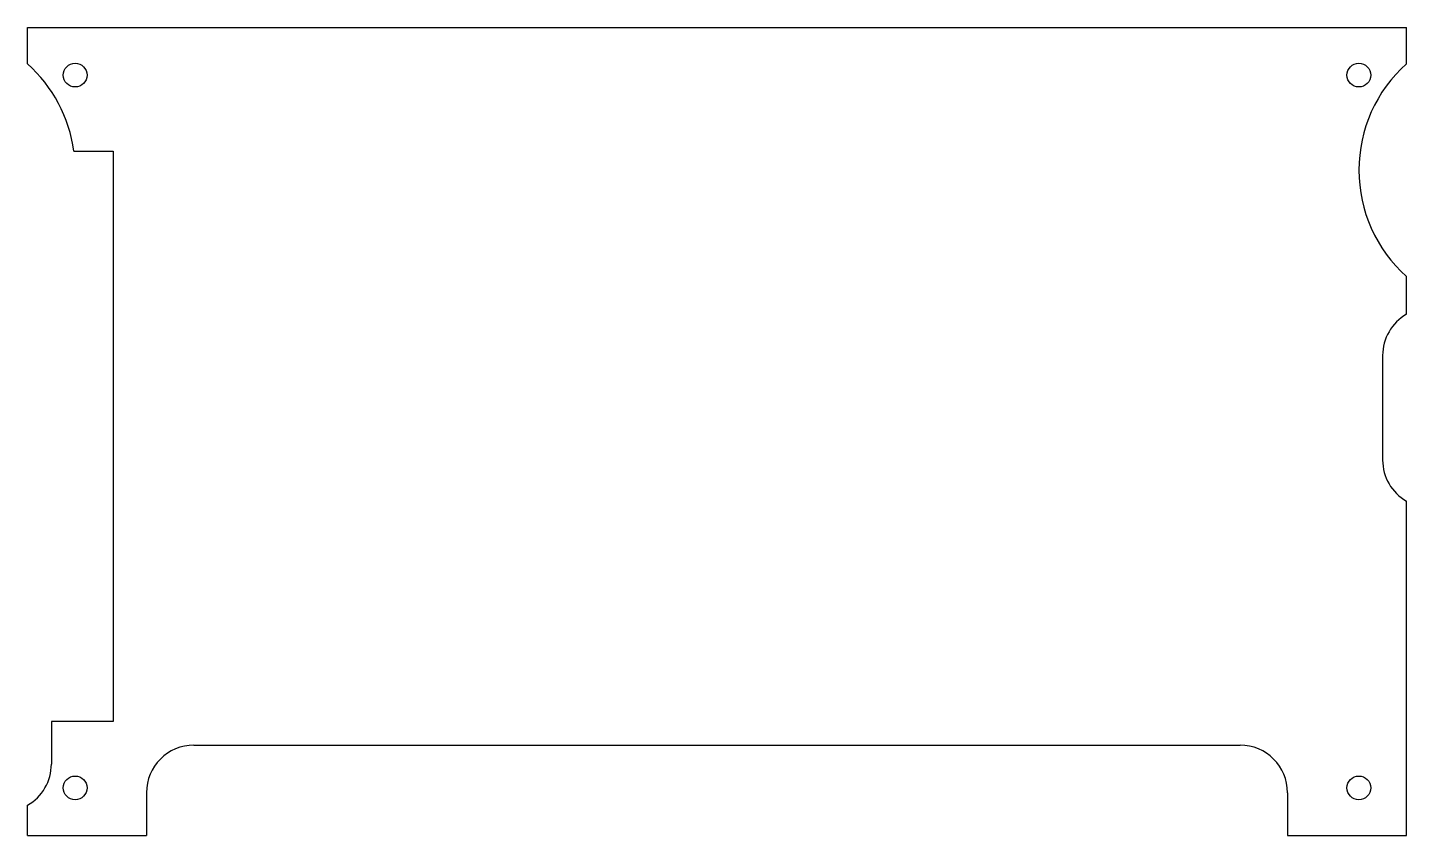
# Model space of a CAD drawing. Extents: x 0 to 145, y 0 to 85.
import ezdxf

# ---------------------------------------------------------------- set-up
doc = ezdxf.new("R2010")
doc.units = 0
doc.header["$MEASUREMENT"] = 0
doc.layers.add('VISIBLE', color=7, linetype='CONTINUOUS')

msp = doc.modelspace()

# ---------------------------------------------------------------- linework, layer by layer
at = {"layer": 'VISIBLE'}
for p, q in [((0, 85), (145, 85)), ((0, 81.18), (0, 85)), ((145, 81.18), (145, 85)), ((4.87, 72), (9, 72)), ((9, 72), (9, 12)), ((145, 54.83), (145, 58.82)), ((142.5, 50.5), (142.5, 39.5)), ((145, 0), (145, 35.17)), ((9, 12), (2.5, 12)), ((2.5, 12), (2.5, 7.5)), ((17.5, 9.5), (127.5, 9.5)), ((12.5, 4.5), (12.5, 0)), ((132.5, 4.5), (132.5, 0)), ((0, 0), (0, 3.17)), ((0, 0), (12.5, 0)), ((132.5, 0), (145, 0))]:
    msp.add_line(p, q, dxfattribs=at)
for centre in [(5, 80), (140, 80), (5, 5), (140, 5)]:
    msp.add_circle(centre, 1.25, dxfattribs=at)
for centre, radius, start, end in [((-10, 70), 15, 7.6623, 48.1897), ((155, 70), 15, 131.8103, 228.1897), ((147.5, 50.5), 5, 120, 180), ((147.5, 39.5), 5, 180, 240), ((17.5, 4.5), 5, 90, 180), ((127.5, 4.5), 5, 0, 90), ((-2.5, 7.5), 5, 300, 0)]:
    msp.add_arc(centre, radius, start, end, dxfattribs=at)

doc.saveas('drawing.dxf')
